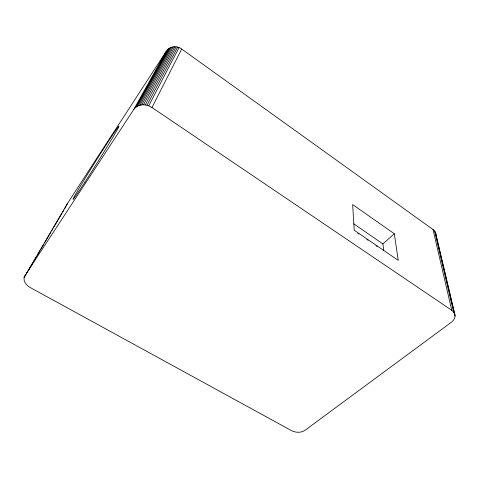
<?xml version="1.0" encoding="UTF-8"?>
<svg xmlns="http://www.w3.org/2000/svg" width="479" height="479" viewBox="0 0 479 479"><rect width="100%" height="100%" fill="white"/><g stroke="black" fill="none" stroke-linecap="round" stroke-linejoin="round"><path stroke-width="0.72" d="M24.058 277.64C23.375 281.999 26.926 285.694 30.446 287.657L291.573 430.663C295.675 432.759 300.992 432.98 304.919 430.37L451.362 322.259C453.583 320.589 455.421 317.936 454.99 315.038L435.615 232.914L434.621 231.064L433.022 229.525L181.703 49.044C177.092 45.505 169.584 46.002 166.333 51.139L67.665 203.174L24.058 277.64L25.579 275.066M67.665 203.174L64.635 208.802M454.99 315.038L453.601 311.967L451.757 310.296L151.981 107.506L181.703 49.044M24.83 275.766L133.611 109.709C136.832 104.829 143.55 103.715 148.724 105.805L179.038 47.577M146.993 105.254L177.607 47.11M145.227 104.913L176.146 46.822M143.466 104.787L174.685 46.732M141.736 104.889L173.236 46.828M140.066 105.2L171.835 47.122M138.485 105.727L170.506 47.601M137.03 106.458L169.273 48.253M135.719 107.38L168.153 49.068M133.611 109.709L166.333 51.139M26.333 273.784L27.471 271.85M28.231 270.563L32.782 262.845M33.542 261.558L36.572 256.409M37.332 255.127L39.985 250.619M40.745 249.337L43.781 244.188M44.535 242.901L50.984 231.962M51.744 230.68L52.882 228.746M53.636 227.459L61.977 213.311M62.737 212.023L63.875 210.089M383.703 250.451L382.919 243.925L394.307 233.728L352.646 204.605L354.226 230.237L398.223 260.36L394.307 233.728M148.724 105.805L151.981 107.506M357.771 233.219L358.987 234.051M366.878 239.452L368.088 240.284M375.979 245.685L377.195 246.517M353.73 223.837L382.919 243.925M435.615 232.914L435.938 234.95M435.201 231.956L455.05 316.134M434.621 231.064L453.601 311.967M433.022 229.525L451.757 310.296M84.927 182.104A43.308 1.066 -57.9 0 0 118.948 126.228A43.308 1.066 -57.9 0 0 83.849 180.361A43.308 1.066 -57.9 0 0 84.927 182.104"/></g></svg>
